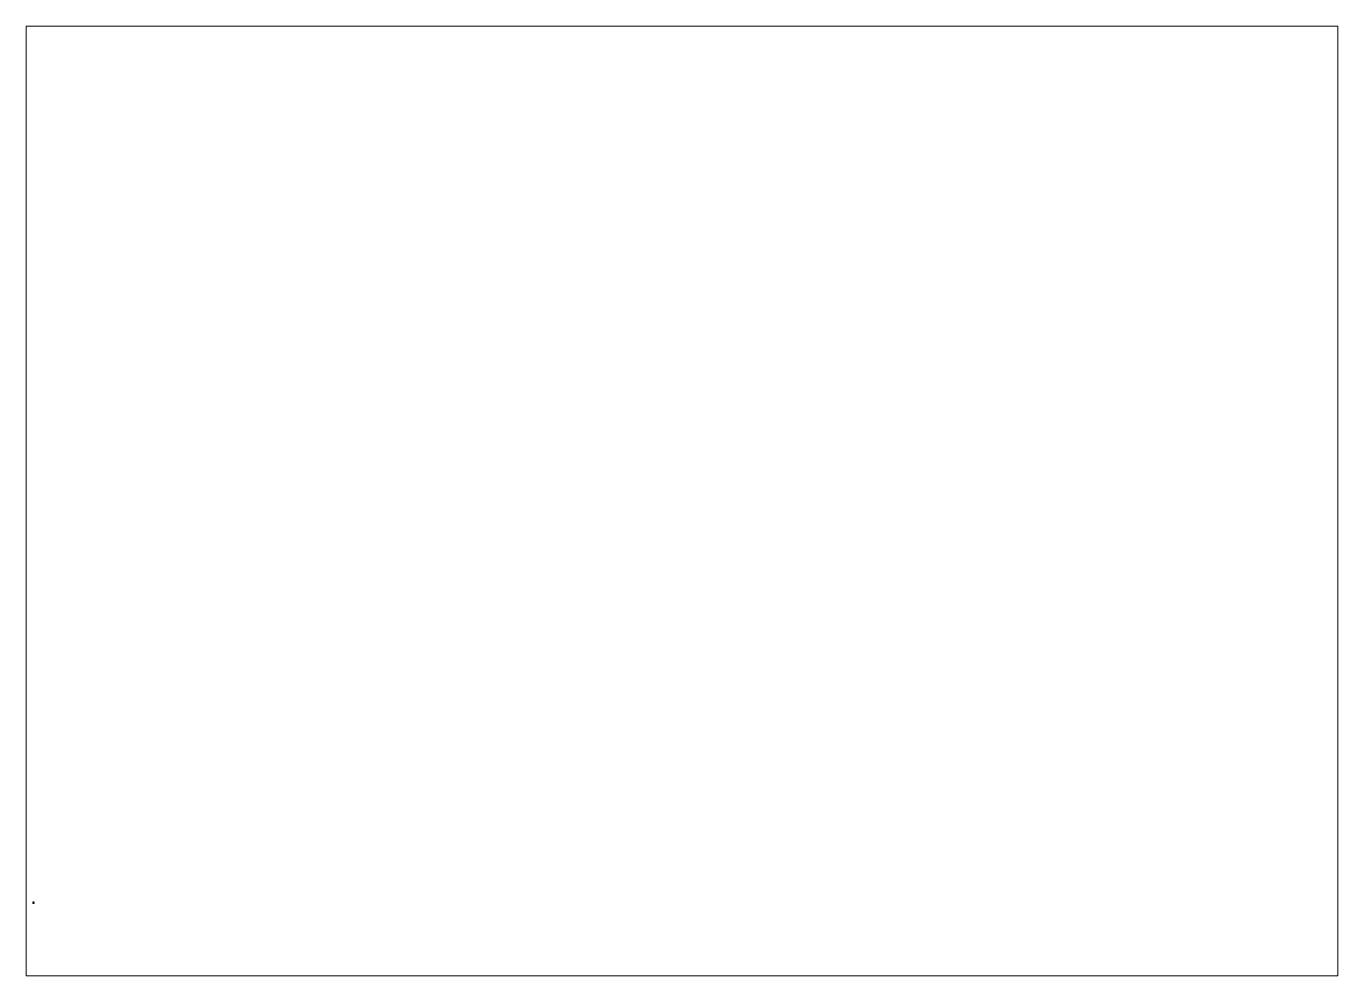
# Paper-space layout 'Layout1' of a CAD drawing. Extents: x 28 to 251, y 20 to 181.
# The model-space entities are those that its viewports show. They can reach past a viewport. Long polylines and large blocks are cut down to what shows.
import ezdxf

# ---------------------------------------------------------------- set-up
doc = ezdxf.new("R2010")
doc.units = 0
doc.layers.get('0').update_dxf_attribs({"linetype": 'CONTINUOUS'})
doc.layers.add('PROPELLER', color=1, linetype='CONTINUOUS')

msp = doc.modelspace()

# ---------------------------------------------------------------- linework, layer by layer
at = {"layer": 'PROPELLER'}
for points in [[(-0.11, 18.23, -0.11), (-0.16, 18.23), (-0.1, 18.49), (-0.07, 18.49, -0.07)], [(-0.16, 18.23), (-0.11, 18.23, 0.11), (-0.07, 18.49, 0.07), (-0.1, 18.49)], [(0, 18.23, -0.16), (-0.11, 18.23, -0.11), (-0.07, 18.49, -0.07), (0, 18.49, -0.1)], [(-0.11, 18.23, 0.11), (0, 18.23, 0.16), (0, 18.49, 0.1), (-0.07, 18.49, 0.07)], [(-0.1, 18.49), (-0.07, 18.49, 0.07), (0, 18.49, 0.1), (-0.07, 18.49, -0.07)], [(-0.07, 18.49, -0.07), (0, 18.49, 0.1), (0.07, 18.49, 0.07), (0, 18.49, -0.1)], [(-0.02, 18.23, 0.02), (-0.03, 18.23), (-0.03, 18.09), (-0.02, 18.09, 0.02)], [(-0.03, 18.23), (-0.02, 18.23, -0.02), (-0.02, 18.09, -0.02), (-0.03, 18.09)], [(0, 18.23, 0.03), (-0.02, 18.23, 0.02), (-0.02, 18.09, 0.02), (0, 18.09, 0.03)], [(-0.02, 18.23, -0.02), (0, 18.23, -0.03), (0, 18.09, -0.03), (-0.02, 18.09, -0.02)], [(0, 18.79, 0.63), (0, 18.71, 0.45), (0, 18.4, 0.45), (0, 18.58, 0.63)], [(0, 18.58, 0.63), (0, 18.4, 0.45), (0, 18.71, 0.45), (0, 18.79, 0.63)], [(0, 18.68, 0.78), (0, 18.58, 0.63), (0, 18.79, 0.63), (0, 18.79, 0.78)], [(0, 18.79, 0.78), (0, 18.79, 0.63), (0, 18.58, 0.63), (0, 18.68, 0.78)], [(0, 18.79, -0.78), (0, 18.79, -0.63), (0, 18.58, -0.63), (0, 18.68, -0.78)], [(0, 18.68, -0.78), (0, 18.58, -0.63), (0, 18.79, -0.63), (0, 18.79, -0.78)], [(0, 18.58, -0.63), (0, 18.4, -0.45), (0, 18.71, -0.45), (0, 18.79, -0.63)], [(0, 18.79, -0.63), (0, 18.71, -0.45), (0, 18.4, -0.45), (0, 18.58, -0.63)], [(0, 18.4, 0.45), (0, 18.23, 0.2), (0, 18.57, 0.2), (0, 18.71, 0.45)], [(0, 18.71, 0.45), (0, 18.57, 0.2), (0, 18.23, 0.2), (0, 18.4, 0.45)], [(0, 18.4, -0.45), (0, 18.23, -0.2), (0, 18.57, -0.2), (0, 18.71, -0.45)], [(0, 18.71, -0.45), (0, 18.57, -0.2), (0, 18.23, -0.2), (0, 18.4, -0.45)], [(0, 18.57, 0.2), (0, 18.49, 0.1), (0, 18.23, 0.16), (0, 18.23, 0.2)], [(0, 18.23, 0.2), (0, 18.23, 0.16), (0, 18.49, 0.1), (0, 18.57, 0.2)], [(0, 18.23, -0.2), (0, 18.23, -0.16), (0, 18.49, -0.1), (0, 18.57, -0.2)], [(0, 18.57, -0.2), (0, 18.49, -0.1), (0, 18.23, -0.16), (0, 18.23, -0.2)], [(0.11, 18.23, -0.11), (0, 18.23, -0.16), (0, 18.49, -0.1), (0.07, 18.49, -0.07)], [(0, 18.23, 0.16), (0.11, 18.23, 0.11), (0.07, 18.49, 0.07), (0, 18.49, 0.1)], [(0, 18.49, -0.1), (0.07, 18.49, 0.07), (0.1, 18.49), (0.07, 18.49, -0.07)], [(0.02, 18.23, 0.02), (0, 18.23, 0.03), (0, 18.09, 0.03), (0.02, 18.09, 0.02)], [(0, 18.23, -0.03), (0.02, 18.23, -0.02), (0.02, 18.09, -0.02), (0, 18.09, -0.03)], [(0.03, 18.23), (0.02, 18.23, 0.02), (0.02, 18.09, 0.02), (0.03, 18.09)], [(0.02, 18.23, -0.02), (0.03, 18.23), (0.03, 18.09), (0.02, 18.09, -0.02)], [(0.16, 18.23), (0.11, 18.23, -0.11), (0.07, 18.49, -0.07), (0.1, 18.49)], [(0.11, 18.23, 0.11), (0.16, 18.23), (0.1, 18.49), (0.07, 18.49, 0.07)]]:
    msp.add_3dface(points, dxfattribs=at)

psp = doc.layouts.get("Layout1")

# ---------------------------------------------------------------- viewports
at = {"layer": '0'}
psp.add_viewport(center=(139.22, 100.81), size=(222.76, 161.29), view_center_point=(210, 148.5), view_height=307.4901, dxfattribs=at)

doc.saveas('drawing.dxf')
